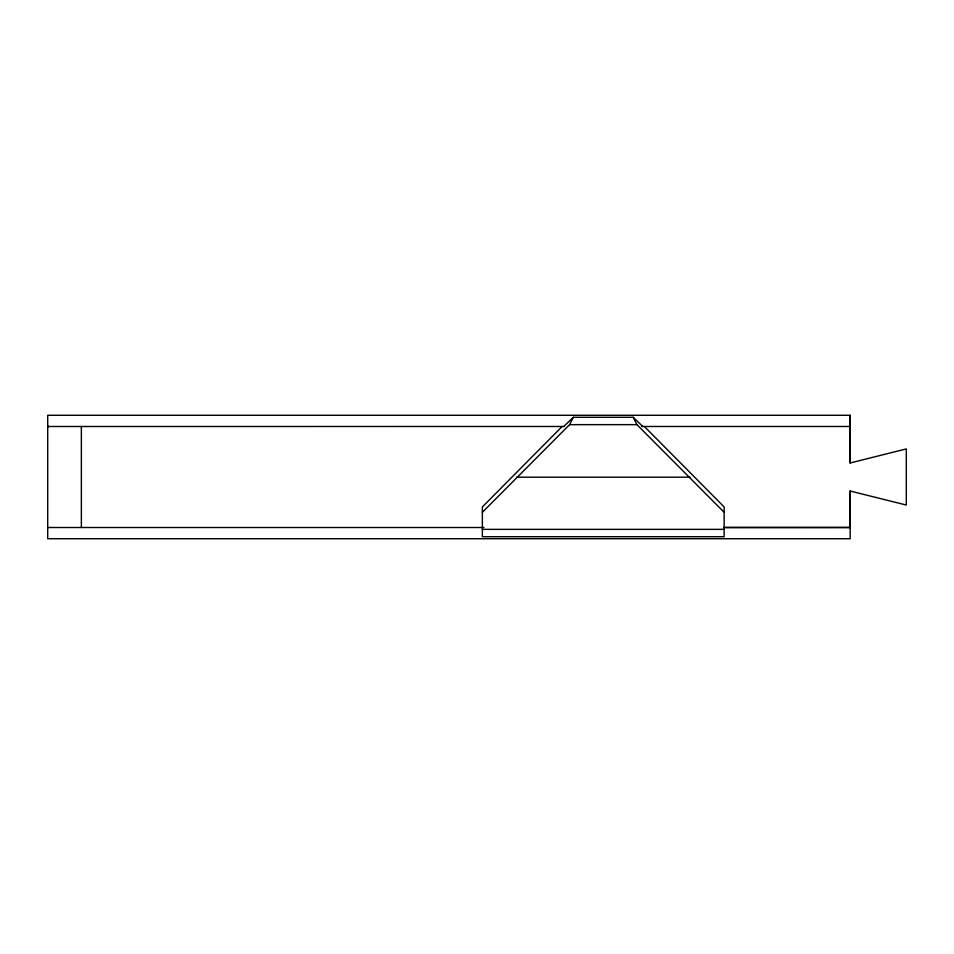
<?xml version="1.0" encoding="UTF-8"?>
<svg xmlns="http://www.w3.org/2000/svg" width="954" height="954" viewBox="0 0 954 954"><rect width="100%" height="100%" fill="white"/><g stroke="black" fill="none" stroke-linecap="round" stroke-linejoin="round"><path stroke-width="1.43" d="M482.354 512.322L569.586 424.649L573.318 417.292L633.194 417.292L642.805 426.498M641.744 426.486L850.169 426.486L850.169 415.276L47.7 415.276L47.7 538.724L850.169 538.724L850.169 491.024L906.3 505.036L906.3 448.917L850.169 462.976L850.181 426.474M850.169 491.024L850.181 527.479L724.146 527.502M562.133 426.498L482.354 506.944L482.354 536.708L724.146 536.708L724.146 506.944L644.379 426.498M563.695 426.498L573.318 417.292M569.586 424.649L636.926 424.649L724.146 512.322M564.315 426.486L47.7 426.498L48.845 426.498M516.603 477.179L689.909 477.179M47.7 527.502L483.928 527.502M723.621 527.502L850.169 527.502M482.354 529.351L724.146 529.351M633.194 417.292L636.926 424.649M850.169 415.276L850.169 462.976M81.364 426.498L81.364 527.502"/></g></svg>
